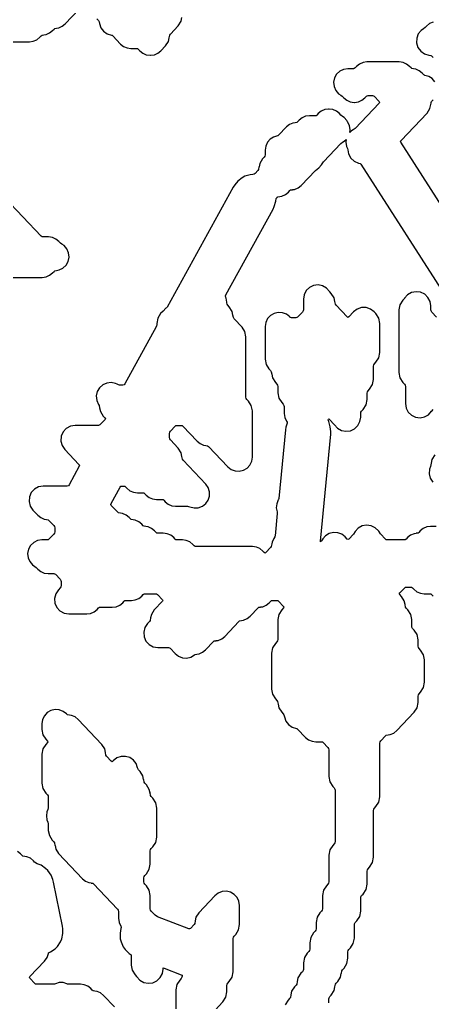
# Model space of a CAD drawing. Header units: millimetres. Extents: x 10 to 410, y 18 to 283.
# Drawn here: x 172.47 to 186.96, y 89.27 to 123.76 of the extents above; entities that cross this region are included whole.
import ezdxf

# ---------------------------------------------------------------- set-up
doc = ezdxf.new("R2010")
doc.units = ezdxf.units.MM
doc.layers.add('CUT', color=1, linetype='Continuous')

msp = doc.modelspace()

# ---------------------------------------------------------------- linework, layer by layer
at = {"layer": 'CUT'}
for points in [[(172.1814, 122.9873), (172.818, 122.9873), (172.9518, 123.0056), (173.0758, 123.0589), (173.1811, 123.1435), (173.2336, 123.199), (173.2588, 123.2193), (173.3244, 123.2282), (173.324, 123.2316), (173.3993, 123.2419), (173.5234, 123.2952), (173.6286, 123.3798), (173.6811, 123.4353), (173.7063, 123.4556), (173.7719, 123.4645), (173.7715, 123.4679), (173.8468, 123.4781), (173.9709, 123.5315), (174.0761, 123.6161), (174.7952, 124.3755)], [(175.1839, 123.7879), (175.238, 123.7307), (175.2622, 123.6928), (175.2757, 123.6228), (175.3282, 123.4769), (175.4229, 123.354), (175.5506, 123.2661), (175.6992, 123.2216), (175.7164, 123.2193), (175.7415, 123.199), (176.0178, 122.9073), (176.1231, 122.8227), (176.2471, 122.7693), (176.3809, 122.7511), (176.5793, 122.7511), (176.6114, 122.7467), (176.6366, 122.7264), (176.6891, 122.671), (176.7943, 122.5864), (176.9184, 122.533), (177.0521, 122.5148), (177.0694, 122.5148), (177.2032, 122.533), (177.3272, 122.5864), (177.4324, 122.671), (177.5951, 122.8427), (177.6965, 123.0015), (177.7212, 123.1298), (177.7231, 123.1294), (177.7405, 123.2203), (177.7647, 123.2581), (178.0426, 123.5516), (178.1441, 123.7103), (178.1687, 123.8387)], [(186.9874, 123.678), (186.8634, 123.6246), (186.7582, 123.54), (186.7056, 123.4845), (186.6498, 123.4396), (186.5671, 123.3867), (186.4657, 123.2603), (186.41, 123.1081), (186.406, 122.9461), (186.4539, 122.7913), (186.5489, 122.66), (186.6809, 122.5659), (186.836, 122.519), (186.9047, 122.51), (186.9294, 122.4901), (186.9819, 122.4347)], [(187.0497, 121.5846), (186.9556, 121.6924), (186.8349, 121.7691), (186.6973, 121.8085), (186.6842, 121.8103), (186.659, 121.8305), (186.6065, 121.886), (186.5013, 121.9706), (186.3772, 122.024), (186.3019, 122.0342), (186.3023, 122.0376), (186.2367, 122.0466), (186.2115, 122.0668), (186.159, 122.1223), (186.0537, 122.2069), (185.9297, 122.2602), (185.7959, 122.2785), (184.6599, 122.2785), (184.5261, 122.2602), (184.4021, 122.2069), (184.2968, 122.1223), (184.2443, 122.0668), (184.2191, 122.0466), (184.1871, 122.0422), (183.9924, 122.0422), (183.8427, 122.0193), (183.7068, 121.9526), (183.5971, 121.8484), (183.5236, 121.716), (183.493, 121.5678), (183.5083, 121.4172), (183.5679, 121.278), (183.6664, 121.1631), (183.7455, 121.1137), (183.7968, 121.0724), (183.8493, 121.017), (183.9545, 120.9324), (184.0786, 120.879), (184.2124, 120.8608), (184.2296, 120.8608), (184.3634, 120.879), (184.4874, 120.9324), (184.5927, 121.017), (184.6452, 121.0724), (184.6704, 121.0927), (184.7024, 121.097), (184.8583, 121.097), (184.8904, 121.0927), (184.9156, 121.0724), (185.0899, 120.8883), (185.109, 120.8608), (185.0899, 120.8332), (184.249, 119.9452), (184.1845, 119.8962), (184.1253, 119.8654), (184.0574, 119.7971), (184.0731, 119.8907), (184.0511, 120.0429), (183.9839, 120.1812), (183.9717, 120.1987), (183.9585, 120.2263), (183.8627, 120.3325), (183.8094, 120.3652), (183.7502, 120.4128), (183.6976, 120.4683), (183.5924, 120.5529), (183.4684, 120.6062), (183.3346, 120.6245), (183.3173, 120.6245), (183.1835, 120.6062), (183.0595, 120.5529), (182.9543, 120.4683), (182.9018, 120.4128), (182.8766, 120.3926), (182.8445, 120.3882), (182.6461, 120.3882), (182.5123, 120.37), (182.3882, 120.3166), (182.283, 120.232), (182.2305, 120.1765), (182.2053, 120.1563), (182.1397, 120.1473), (182.1401, 120.1439), (182.0648, 120.1337), (181.9407, 120.0803), (181.8355, 119.9957), (181.5592, 119.7039), (181.534, 119.6837), (181.5209, 119.6819), (181.3834, 119.6425), (181.2626, 119.5658), (181.1686, 119.458), (181.1089, 119.328), (181.0884, 119.1865), (181.0884, 119.018), (181.0799, 118.9738), (181.0557, 118.936), (181.0016, 118.8788), (180.9001, 118.72), (180.8755, 118.5917), (180.8736, 118.5921), (180.8562, 118.5013), (180.832, 118.4634), (180.7404, 118.3667), (180.7054, 118.3411), (180.6637, 118.3297), (180.5679, 118.3214), (180.3805, 118.267), (180.2801, 118.2149), (180.1278, 118.0929), (180.0226, 117.9679), (179.9671, 117.887), (177.6507, 113.6762), (177.6275, 113.6463), (177.6073, 113.6326), (177.5109, 113.5333), (177.5083, 113.5359), (177.4215, 113.4442), (177.32, 113.2854), (177.2845, 113.1004), (177.2845, 113.0421), (177.2807, 113.0116), (177.2694, 112.9831), (176.1651, 110.9758), (176.1393, 110.944), (176.099, 110.9367), (175.9759, 110.9367), (175.9432, 110.9412), (175.8918, 110.9633), (175.8419, 110.9919), (175.6894, 111.0241), (175.5344, 111.0077), (175.392, 110.9444), (175.276, 110.8404), (175.1976, 110.7056), (175.1646, 110.5534), (175.18, 110.3983), (175.2424, 110.2555), (175.2622, 110.2245), (175.2797, 110.1336), (175.2816, 110.134), (175.3062, 110.0057), (175.4077, 109.8469), (175.4668, 109.7845), (175.4871, 109.7549), (175.4856, 109.7509), (175.4702, 109.7296), (175.294, 109.5436), (175.2688, 109.5234), (175.2368, 109.519), (174.419, 109.519), (174.2557, 109.4916), (174.1103, 109.4123), (173.9988, 109.2899), (173.9333, 109.1378), (173.9212, 108.9727), (173.9636, 108.8126), (174.056, 108.6752), (174.5514, 108.152), (174.5715, 108.1228), (174.5599, 108.0893), (174.2125, 107.4324), (174.1868, 107.3999), (174.146, 107.3924), (173.3002, 107.3924), (173.1369, 107.365), (172.9915, 107.2857), (172.88, 107.1633), (172.8145, 107.0112), (172.8024, 106.8461), (172.8448, 106.686), (172.9372, 106.5486), (173.109, 106.3672), (173.2142, 106.2826), (173.3382, 106.2292), (173.4136, 106.2189), (173.4131, 106.2155), (173.4788, 106.2066), (173.504, 106.1863), (173.6717, 106.0092), (173.6959, 105.9713), (173.7044, 105.9272), (173.7044, 105.7859), (173.6959, 105.7418), (173.6717, 105.7039), (173.504, 105.5267), (173.4788, 105.5065), (173.4467, 105.5021), (173.252, 105.5021), (173.1024, 105.4792), (172.9665, 105.4126), (172.8568, 105.3083), (172.7832, 105.176), (172.7527, 105.0277), (172.7679, 104.8771), (172.8275, 104.7379), (172.926, 104.623), (173.0051, 104.5736), (173.0565, 104.5323), (173.109, 104.4769), (173.2142, 104.3923), (173.3382, 104.3389), (173.472, 104.3207), (173.6705, 104.3207), (173.7025, 104.3163), (173.7277, 104.2961), (173.8955, 104.1189), (173.9197, 104.081), (173.9282, 104.0369), (173.9282, 103.8956), (173.9197, 103.8515), (173.8955, 103.8136), (173.8322, 103.7467), (173.7398, 103.6093), (173.6974, 103.4493), (173.7096, 103.2841), (173.775, 103.132), (173.8866, 103.0096), (174.0319, 102.9304), (174.1952, 102.903), (174.8318, 102.903), (174.9656, 102.9212), (175.0896, 102.9746), (175.1949, 103.0592), (175.2474, 103.1146), (175.2726, 103.1349), (175.3046, 103.1392), (175.7269, 103.1392), (175.8606, 103.1575), (175.9847, 103.2108), (176.0899, 103.2954), (176.1424, 103.3509), (176.1676, 103.3712), (176.1997, 103.3755), (176.3981, 103.3755), (176.5319, 103.3938), (176.6559, 103.4471), (176.7612, 103.5317), (176.8137, 103.5872), (176.8389, 103.6074), (176.8709, 103.6118), (177.2506, 103.6118), (177.2826, 103.6074), (177.3078, 103.5872), (177.4822, 103.4031), (177.5013, 103.3755), (177.4822, 103.3479), (177.1977, 103.0476), (177.0963, 102.8888), (177.0717, 102.7605), (177.0697, 102.7609), (177.0523, 102.67), (177.0281, 102.6322), (176.9648, 102.5653), (176.8724, 102.4279), (176.83, 102.2678), (176.8422, 102.1027), (176.9076, 101.9506), (177.0191, 101.8282), (177.1645, 101.7489), (177.3278, 101.7215), (177.6981, 101.7215), (177.7302, 101.7172), (177.7554, 101.6969), (177.9321, 101.5103), (178.049, 101.4188), (178.1876, 101.3657), (178.3357, 101.3557), (178.4802, 101.3896), (178.6084, 101.4644), (178.6289, 101.4809), (178.6946, 101.4898), (178.6941, 101.4932), (178.7695, 101.5035), (178.8935, 101.5568), (178.9987, 101.6414), (179.275, 101.9332), (179.3002, 101.9534), (179.3659, 101.9624), (179.3654, 101.9658), (179.4408, 101.976), (179.5648, 102.0294), (179.67, 102.114), (180.17, 102.642), (180.1952, 102.6623), (180.2609, 102.6712), (180.2604, 102.6746), (180.3358, 102.6849), (180.4598, 102.7383), (180.565, 102.8229), (180.8413, 103.1146), (180.8665, 103.1349), (180.9321, 103.1438), (180.9317, 103.1472), (181.0071, 103.1575), (181.1311, 103.2108), (181.2363, 103.2954), (181.2888, 103.3509), (181.314, 103.3712), (181.3461, 103.3755), (181.502, 103.3755), (181.534, 103.3712), (181.5592, 103.3509), (181.7335, 103.1668), (181.7527, 103.1392), (181.7335, 103.1117), (181.6729, 103.0476), (181.5714, 102.8888), (181.5359, 102.7038), (181.5359, 102.0053), (181.5274, 101.9612), (181.5032, 101.9233), (181.4491, 101.8661), (181.3476, 101.7074), (181.3122, 101.5223), (181.3122, 100.2667), (181.3476, 100.0817), (181.4491, 99.9229), (181.5032, 99.8657), (181.5274, 99.8278), (181.5449, 99.737), (181.5468, 99.7374), (181.5714, 99.6091), (181.6729, 99.4503), (181.727, 99.3932), (181.7512, 99.3553), (181.7646, 99.2853), (181.8171, 99.1393), (181.9118, 99.0165), (182.0396, 98.9286), (182.1882, 98.884), (182.2053, 98.8817), (182.2305, 98.8615), (182.5068, 98.5697), (182.612, 98.4851), (182.736, 98.4317), (182.8698, 98.4135), (183.0683, 98.4135), (183.1003, 98.4091), (183.1255, 98.3889), (183.2933, 98.2117), (183.3175, 98.1738), (183.326, 98.1297), (183.326, 97.195), (183.3615, 97.0099), (183.4629, 96.8512), (183.517, 96.794), (183.5412, 96.7561), (183.5497, 96.712), (183.5497, 94.9167), (183.5412, 94.8726), (183.517, 94.8347), (183.4629, 94.7775), (183.3615, 94.6188), (183.326, 94.4337), (183.326, 93.499), (183.3175, 93.4549), (183.2933, 93.417), (183.2392, 93.3598), (183.1377, 93.201), (183.1022, 93.016), (183.1022, 92.5539), (183.0937, 92.5097), (183.0695, 92.4718), (183.0154, 92.4147), (182.9139, 92.2559), (182.8784, 92.0709), (182.8784, 91.845), (182.87, 91.8008), (182.8458, 91.763), (182.7916, 91.7058), (182.6902, 91.547), (182.6547, 91.362), (182.6547, 91.1361), (182.6462, 91.092), (182.622, 91.0541), (182.5679, 90.9969), (182.4664, 90.8382), (182.4309, 90.6531), (182.4309, 90.4273), (182.4225, 90.3831), (182.3983, 90.3452), (182.3441, 90.2881), (182.2427, 90.1293), (182.2181, 90.001), (182.2161, 90.0014), (182.1987, 89.9105), (182.1745, 89.8727), (182.1204, 89.8155), (182.0189, 89.6567), (181.9943, 89.5284), (181.9924, 89.5288), (181.975, 89.438), (181.9507, 89.4001), (181.8966, 89.3429), (181.7952, 89.1842)], [(189.7123, 113.443), (185.8582, 119.4592), (185.8435, 119.4935), (185.8644, 119.5244), (186.7749, 120.4859), (186.8763, 120.6447), (186.9118, 120.8297), (186.9118, 120.859), (186.9322, 120.8883), (186.9929, 120.9524)], [(187.0959, 105.9747), (186.8974, 105.9747), (186.7637, 105.9565), (186.6396, 105.9031), (186.5344, 105.8185), (186.4819, 105.763), (186.4567, 105.7428), (186.391, 105.7338), (186.3915, 105.7304), (186.3161, 105.7202), (186.1921, 105.6668), (186.0869, 105.5822), (186.0344, 105.5267), (186.0092, 105.5065), (185.9771, 105.5021), (185.3737, 105.5021), (185.3417, 105.5065), (185.3165, 105.5267), (185.1421, 105.7108), (185.0777, 105.8037), (185.0769, 105.8032), (185.0705, 105.816), (184.9558, 105.9296), (184.811, 106.0008), (184.651, 106.0222), (184.4925, 105.9915), (184.3521, 105.9118), (184.2444, 105.7916), (184.1883, 105.7039), (184.0252, 105.5317), (183.9972, 105.5104), (183.9692, 105.5317), (183.8964, 105.6086), (183.7775, 105.7012), (183.6364, 105.7541), (183.486, 105.7626), (183.3399, 105.7259), (183.2113, 105.6473), (183.112, 105.5341), (183.0695, 105.4676), (183.0546, 105.4518), (183.0332, 105.4353), (183.0316, 105.4623), (183.3938, 109.2143), (183.3936, 109.3123), (183.3772, 109.4749), (183.3202, 109.6615), (183.3087, 109.683), (183.297, 109.7166), (183.309, 109.7341), (183.326, 109.747), (183.354, 109.7257), (183.517, 109.5535), (183.5234, 109.5435), (183.6301, 109.4241), (183.7691, 109.3446), (183.9261, 109.3131), (184.085, 109.3328), (184.2295, 109.4018), (184.3448, 109.5128), (184.4191, 109.6547), (184.4447, 109.8127), (184.4447, 109.944), (184.4532, 109.9882), (184.4774, 110.0261), (184.5316, 110.0832), (184.633, 110.242), (184.6685, 110.427), (184.6685, 110.6529), (184.677, 110.697), (184.7012, 110.7349), (184.7553, 110.7921), (184.8568, 110.9508), (184.8923, 111.1359), (184.8923, 111.598), (184.9007, 111.6422), (184.9249, 111.6801), (184.9791, 111.7372), (185.0805, 111.896), (185.116, 112.081), (185.116, 113.1004), (185.0805, 113.2854), (184.9791, 113.4442), (184.9197, 113.5069), (184.7909, 113.6049), (184.6375, 113.6565), (184.4757, 113.6565), (184.3224, 113.6049), (184.1936, 113.5069), (184.0252, 113.3291), (183.9972, 113.3079), (183.9692, 113.3291), (183.5824, 113.7376), (183.5582, 113.7755), (183.5408, 113.8664), (183.5388, 113.866), (183.5142, 113.9943), (183.4128, 114.1531), (183.3586, 114.2102), (183.3523, 114.2202), (183.2455, 114.3396), (183.1066, 114.4191), (182.9496, 114.4506), (182.7907, 114.4309), (182.6462, 114.362), (182.5309, 114.2509), (182.4566, 114.109), (182.4309, 113.951), (182.4309, 113.5834), (182.4225, 113.5392), (182.3983, 113.5014), (182.2305, 113.3242), (182.2053, 113.3039), (182.1733, 113.2996), (182.0173, 113.2996), (181.9853, 113.3039), (181.9601, 113.3242), (181.9514, 113.3333), (181.8345, 113.4248), (181.6959, 113.4779), (181.5479, 113.4879), (181.4034, 113.4541), (181.2752, 113.3793), (181.1746, 113.2702), (181.1104, 113.1363), (181.0884, 112.9896), (181.0884, 111.8447), (181.1239, 111.6597), (181.2253, 111.5009), (181.2795, 111.4438), (181.3037, 111.4059), (181.3211, 111.3151), (181.323, 111.3154), (181.3476, 111.1871), (181.4491, 111.0284), (181.5032, 110.9712), (181.5274, 110.9333), (181.5359, 110.8892), (181.5359, 110.6633), (181.5714, 110.4783), (181.6729, 110.3195), (181.727, 110.2624), (181.7512, 110.2245), (181.7597, 110.1803), (181.7597, 109.9431), (181.7808, 109.7994), (181.8423, 109.6679), (181.8641, 109.6347), (181.8594, 109.5946), (181.8201, 109.4642), (181.8012, 109.368), (181.5684, 106.9566), (181.5598, 106.9219), (181.5507, 106.9067), (181.4953, 106.7733), (181.4803, 106.6296), (181.507, 106.4877), (181.5158, 106.4623), (181.5174, 106.4277), (181.4419, 105.6462), (181.4319, 105.6083), (181.3957, 105.5538), (181.3335, 105.4216), (181.3243, 105.3594), (181.3211, 105.36), (181.3037, 105.2692), (181.2795, 105.2313), (181.1164, 105.0591), (181.0884, 105.0378), (181.0604, 105.0591), (181.0126, 105.1096), (180.9073, 105.1942), (180.7833, 105.2476), (180.6495, 105.2658), (178.661, 105.2658), (178.6289, 105.2702), (178.6038, 105.2904), (178.5512, 105.3459), (178.446, 105.4305), (178.322, 105.4839), (178.1882, 105.5021), (177.9897, 105.5021), (177.9577, 105.5065), (177.9325, 105.5267), (177.88, 105.5822), (177.7747, 105.6668), (177.6507, 105.7202), (177.5169, 105.7384), (177.3184, 105.7384), (177.2864, 105.7428), (177.2612, 105.763), (177.2087, 105.8185), (177.1035, 105.9031), (176.9794, 105.9565), (176.9041, 105.9667), (176.9045, 105.9701), (176.8389, 105.979), (176.8137, 105.9993), (176.7612, 106.0548), (176.6559, 106.1394), (176.5319, 106.1927), (176.4566, 106.203), (176.457, 106.2064), (176.3914, 106.2153), (176.3662, 106.2356), (176.3137, 106.2911), (176.2084, 106.3757), (176.0844, 106.429), (176.009, 106.4393), (176.0095, 106.4427), (175.9439, 106.4516), (175.9187, 106.4719), (175.6896, 106.7138), (175.6693, 106.7434), (175.6815, 106.7771), (175.9985, 107.3533), (176.0242, 107.3852), (176.0646, 107.3924), (176.1318, 107.3924), (176.1639, 107.388), (176.1891, 107.3678), (176.2416, 107.3123), (176.3468, 107.2277), (176.4708, 107.1743), (176.6046, 107.1561), (176.8031, 107.1561), (176.8351, 107.1518), (176.8603, 107.1315), (176.9129, 107.076), (177.0181, 106.9914), (177.1421, 106.9381), (177.2759, 106.9198), (177.4744, 106.9198), (177.5064, 106.9155), (177.5316, 106.8952), (177.5841, 106.8397), (177.6894, 106.7551), (177.8134, 106.7018), (177.9472, 106.6835), (178.3694, 106.6835), (178.4021, 106.6791), (178.4474, 106.6596), (178.5939, 106.6215), (178.7451, 106.629), (178.8871, 106.6814), (179.0069, 106.7739), (179.0935, 106.898), (179.1391, 107.0424), (179.1393, 107.1938), (179.0943, 107.3383), (179.008, 107.4627), (178.2122, 108.303), (178.188, 108.3409), (178.1706, 108.4318), (178.1687, 108.4314), (178.1441, 108.5597), (178.0426, 108.7185), (177.7647, 109.0119), (177.7405, 109.0498), (177.732, 109.0939), (177.732, 109.2352), (177.7405, 109.2793), (177.7647, 109.3172), (177.9325, 109.4944), (177.9577, 109.5146), (177.9897, 109.519), (178.1456, 109.519), (178.1777, 109.5146), (178.2029, 109.4944), (178.7029, 108.9663), (178.8081, 108.8817), (178.9322, 108.8284), (179.0075, 108.8181), (179.0071, 108.8147), (179.0727, 108.8058), (179.0979, 108.7855), (179.7778, 108.0675), (179.8947, 107.9761), (180.0333, 107.923), (180.1814, 107.9129), (180.3259, 107.9468), (180.4541, 108.0216), (180.5547, 108.1307), (180.6189, 108.2645), (180.6409, 108.4113), (180.6409, 110.0287), (180.6054, 110.2137), (180.5039, 110.3725), (180.4498, 110.4296), (180.4256, 110.4675), (180.4171, 110.5117), (180.4171, 112.6278), (180.3816, 112.8129), (180.2802, 112.9716), (180.0023, 113.2651), (179.9781, 113.303), (179.9607, 113.3938), (179.9587, 113.3934), (179.9341, 113.5217), (179.8327, 113.6805), (179.7785, 113.7376), (179.7543, 113.7755), (179.7459, 113.8197), (179.7459, 113.8425), (179.7235, 113.9904), (179.7144, 114.0092), (179.6978, 114.0659), (179.7103, 114.1007), (181.369, 117.1158), (181.4076, 117.2059), (181.4669, 117.3931), (181.4829, 117.4807), (181.4879, 117.495), (181.5077, 117.5229), (181.5126, 117.5281), (181.5378, 117.5484), (181.6034, 117.5573), (181.603, 117.5607), (181.6783, 117.571), (181.8024, 117.6243), (181.9076, 117.7089), (181.9601, 117.7644), (181.9853, 117.7847), (182.0509, 117.7936), (182.0505, 117.797), (182.1258, 117.8073), (182.2499, 117.8606), (182.3551, 117.9452), (182.8551, 118.4733), (182.9148, 118.5212), (182.9741, 118.5581), (183.0717, 118.6699), (183.1349, 118.7687), (183.7455, 119.4135), (183.8099, 119.4625), (183.8692, 119.4933), (183.937, 119.5615), (183.9214, 119.4679), (183.9434, 119.3158), (183.9819, 119.2364), (183.9947, 119.1958), (184.0187, 119.052), (184.0973, 118.9071), (184.2189, 118.7956), (184.3701, 118.7297), (184.4284, 118.7151), (184.4519, 118.6883), (187.5692, 113.8222)], [(171.682, 114.7173), (173.2655, 114.7173), (173.3993, 114.7355), (173.5234, 114.7889), (173.6286, 114.8735), (173.6811, 114.929), (173.7063, 114.9492), (173.7719, 114.9582), (173.7713, 114.9631), (173.8589, 114.9765), (173.9948, 115.0431), (174.1046, 115.1474), (174.1781, 115.2797), (174.2086, 115.428), (174.1934, 115.5786), (174.1338, 115.7178), (174.0353, 115.8327), (173.9562, 115.8821), (173.9049, 115.9234), (173.8523, 115.9788), (173.7471, 116.0634), (173.6231, 116.1168), (173.4893, 116.135), (173.2908, 116.135), (173.2588, 116.1394), (173.2336, 116.1596), (171.947, 117.5182)], [(187.1065, 113.3242), (186.9388, 113.5014), (186.9145, 113.5392), (186.9061, 113.5834), (186.9061, 113.7147), (186.8804, 113.8727), (186.8062, 114.0146), (186.6908, 114.1257), (186.5463, 114.1946), (186.3874, 114.2143), (186.2304, 114.1828), (186.0915, 114.1033), (185.9848, 113.9839), (185.9784, 113.9739), (185.9242, 113.9168), (185.8228, 113.758), (185.7873, 113.573), (185.7873, 111.3722), (185.8228, 111.1871), (185.9242, 111.0284), (185.9784, 110.9712), (186.0026, 110.9333), (186.011, 110.8892), (186.011, 110.2853), (186.0367, 110.1273), (186.111, 109.9854), (186.2263, 109.8743), (186.3708, 109.8054), (186.5297, 109.7857), (186.6867, 109.8172), (186.8257, 109.8967), (186.9324, 110.0161), (186.9388, 110.0261), (186.9929, 110.0832)], [(187.043, 108.4822), (186.9416, 108.3234), (186.917, 108.1951), (186.915, 108.1955), (186.8917, 108.0737), (186.8555, 107.9893), (186.843, 107.8265), (186.8836, 107.6683), (186.973, 107.5317)], [(183.326, 89.2458), (183.326, 89.3871), (183.3344, 89.4312), (183.3586, 89.4691), (183.4128, 89.5263), (183.5142, 89.685), (183.5388, 89.8133), (183.5408, 89.813), (183.5582, 89.9038), (183.5824, 89.9417), (183.6365, 89.9988), (183.738, 90.1576), (183.7626, 90.2859), (183.7645, 90.2855), (183.7819, 90.3764), (183.8062, 90.4143), (183.8603, 90.4714), (183.9617, 90.6302), (183.9972, 90.8152), (183.9972, 91.0411), (184.0057, 91.0852), (184.0299, 91.1231), (184.084, 91.1803), (184.1855, 91.339), (184.221, 91.5241), (184.221, 91.9862), (184.2295, 92.0304), (184.2537, 92.0683), (184.3078, 92.1254), (184.4092, 92.2842), (184.4447, 92.4692), (184.4447, 92.9314), (184.4532, 92.9755), (184.4774, 93.0134), (184.5316, 93.0706), (184.633, 93.2293), (184.6685, 93.4144), (184.6685, 93.8765), (184.677, 93.9207), (184.7012, 93.9586), (184.7553, 94.0157), (184.8568, 94.1745), (184.8923, 94.3595), (184.8923, 96.0031), (184.9007, 96.0473), (184.9249, 96.0851), (184.9791, 96.1423), (185.0805, 96.3011), (185.116, 96.4861), (185.116, 98.366), (185.1245, 98.4101), (185.1487, 98.448), (185.3165, 98.6252), (185.3417, 98.6454), (185.4073, 98.6544), (185.4068, 98.6578), (185.4822, 98.668), (185.6062, 98.7214), (185.7115, 98.806), (186.3216, 99.4503), (186.4231, 99.6091), (186.4586, 99.7941), (186.4586, 100.02), (186.467, 100.0641), (186.4912, 100.102), (186.5454, 100.1592), (186.6468, 100.3179), (186.6823, 100.503), (186.6823, 101.2861), (186.6468, 101.4711), (186.5454, 101.6299), (186.4912, 101.687), (186.467, 101.7249), (186.4586, 101.769), (186.4586, 101.9949), (186.4231, 102.18), (186.3216, 102.3387), (186.2675, 102.3959), (186.2433, 102.4338), (186.2348, 102.4779), (186.2348, 102.7038), (186.1993, 102.8888), (186.0979, 103.0476), (186.0437, 103.1047), (186.0195, 103.1426), (186.0021, 103.2334), (186.0002, 103.2331), (185.9755, 103.3614), (185.8741, 103.5201), (185.8134, 103.5842), (185.7943, 103.6118), (185.8134, 103.6394), (185.9877, 103.8235), (186.0129, 103.8437), (186.045, 103.8481), (186.2009, 103.8481), (186.2329, 103.8437), (186.2581, 103.8235), (186.3106, 103.768), (186.4159, 103.6834), (186.5399, 103.63), (186.6737, 103.6118), (186.8722, 103.6118), (186.9042, 103.6074), (186.9294, 103.5872), (186.9819, 103.5317)], [(179.331, 88.9965), (179.6089, 89.29), (179.7104, 89.4487), (179.7459, 89.6338), (179.7459, 89.8596), (179.7543, 89.9038), (179.7785, 89.9417), (179.8327, 89.9988), (179.9341, 90.1576), (179.9696, 90.3426), (179.9696, 91.5137), (179.9781, 91.5578), (180.0023, 91.5957), (180.0564, 91.6528), (180.1579, 91.8116), (180.1934, 91.9966), (180.1934, 92.6689), (180.1713, 92.8156), (180.1072, 92.9495), (180.0066, 93.0586), (179.8784, 93.1334), (179.7339, 93.1672), (179.5858, 93.1572), (179.4472, 93.1041), (179.3303, 93.0127), (178.764, 92.4147), (178.6626, 92.2559), (178.638, 92.1276), (178.636, 92.128), (178.6186, 92.0371), (178.5944, 91.9992), (178.4672, 91.8649), (178.4405, 91.844), (178.4073, 91.8514), (177.3167, 92.271), (177.2261, 92.3317), (177.0935, 92.4718), (177.0692, 92.5097), (177.0608, 92.5539), (177.0608, 93.016), (177.0253, 93.201), (176.9238, 93.3598), (176.8697, 93.417), (176.8455, 93.4549), (176.837, 93.499), (176.837, 93.6402), (176.8455, 93.6844), (176.8697, 93.7223), (176.9238, 93.7794), (177.0253, 93.9382), (177.0608, 94.1232), (177.0608, 94.5854), (177.0692, 94.6295), (177.0935, 94.6674), (177.1476, 94.7246), (177.249, 94.8833), (177.2845, 95.0684), (177.2845, 96.0877), (177.249, 96.2728), (177.1476, 96.4315), (177.0935, 96.4887), (177.0692, 96.5266), (177.0518, 96.6174), (177.0499, 96.617), (177.0253, 96.7454), (176.9238, 96.9041), (176.8697, 96.9613), (176.8455, 96.9992), (176.8281, 97.09), (176.8261, 97.0896), (176.8015, 97.2179), (176.7001, 97.3767), (176.6459, 97.4338), (176.6217, 97.4717), (176.6161, 97.5012), (176.5631, 97.648), (176.4675, 97.7714), (176.3385, 97.8592), (176.1887, 97.903), (176.0327, 97.8984), (175.8857, 97.846), (175.762, 97.7508), (175.7462, 97.7342), (175.7182, 97.7129), (175.6902, 97.7342), (175.5272, 97.9064), (175.5029, 97.9443), (175.4855, 98.0351), (175.4836, 98.0348), (175.459, 98.1631), (175.3575, 98.3218), (174.5236, 99.2024), (174.4184, 99.2871), (174.2943, 99.3404), (174.219, 99.3507), (174.2194, 99.3541), (174.1538, 99.363), (174.1286, 99.3833), (174.12, 99.3924), (174.003, 99.4838), (173.8644, 99.5369), (173.7164, 99.547), (173.5719, 99.5131), (173.4437, 99.4383), (173.3431, 99.3292), (173.2789, 99.1954), (173.2569, 99.0486), (173.2569, 98.849), (173.2924, 98.6639), (173.3939, 98.5052), (173.4545, 98.4411), (173.4737, 98.4135), (173.4545, 98.3859), (173.3939, 98.3218), (173.2924, 98.1631), (173.2569, 97.978), (173.2569, 96.9587), (173.2924, 96.7736), (173.3939, 96.6149), (173.448, 96.5577), (173.4722, 96.5198), (173.4807, 96.4757), (173.4807, 96.0982), (173.4682, 96.0332), (173.4325, 95.9546), (173.4124, 95.8143), (173.4325, 95.6741), (173.4682, 95.5955), (173.4807, 95.5305), (173.4807, 95.3047), (173.5162, 95.1196), (173.6176, 94.9609), (173.6717, 94.9037), (173.6959, 94.8658), (173.7134, 94.775), (173.7153, 94.7754), (173.7399, 94.6471), (173.8414, 94.4883), (174.6753, 93.6077), (174.7805, 93.5231), (174.9045, 93.4697), (174.9799, 93.4594), (174.9794, 93.4561), (175.0451, 93.4471), (175.0703, 93.4269), (175.9093, 92.5408), (175.9335, 92.503), (175.942, 92.4588), (175.942, 92.2197), (175.9638, 92.0736), (176.0273, 91.9403), (176.041, 91.92), (176.0392, 91.8941), (176.031, 91.8659), (176.0017, 91.6964), (176.0067, 91.5013), (176.0316, 91.3909), (176.1108, 91.2126), (176.176, 91.1201), (176.3174, 90.9857), (176.3539, 90.9626), (176.383, 90.9365), (176.3895, 90.898), (176.3895, 90.5789), (176.425, 90.3939), (176.5265, 90.2351), (176.5806, 90.178), (176.587, 90.168), (176.6937, 90.0486), (176.8326, 89.9691), (176.9896, 89.9376), (177.1485, 89.9573), (177.293, 90.0262), (177.4084, 90.1373), (177.4826, 90.2792), (177.5083, 90.4372), (177.5083, 90.4425), (177.5136, 90.4752), (177.5461, 90.4684), (178.1444, 90.2382), (178.1744, 90.2211), (178.1792, 90.1892), (178.1711, 90.1468), (178.1469, 90.109), (178.0927, 90.0518), (177.9913, 89.893), (177.9558, 89.708), (177.9558, 89.0096)], [(175.805, 89.1066), (175.4186, 89.5147), (175.3134, 89.5993), (175.1894, 89.6527), (175.114, 89.6629), (175.1145, 89.6663), (175.0488, 89.6753), (175.0236, 89.6955), (174.9711, 89.751), (174.8659, 89.8356), (174.7419, 89.8889), (174.6081, 89.9072), (174.1858, 89.9072), (174.1532, 89.9116), (174.1258, 89.9234), (173.9957, 89.9595), (173.8607, 89.9595), (173.7306, 89.9234), (173.7032, 89.9116), (173.6705, 89.9072), (173.0671, 89.9072), (173.035, 89.9115), (173.0098, 89.9318), (172.8355, 90.1159), (172.8164, 90.1435), (172.8355, 90.171), (173.3519, 90.7163), (173.4385, 90.8415), (173.4834, 90.9869), (173.4856, 91.0018), (173.5146, 91.0192), (173.5591, 91.0378), (173.721, 91.1467), (173.8008, 91.227), (173.9087, 91.3895), (173.9517, 91.4943), (173.9892, 91.6857), (173.9887, 91.8491), (173.9788, 91.9467), (173.6681, 93.4848), (173.6394, 93.5785), (173.5764, 93.7293), (173.4676, 93.8912), (173.3873, 93.971), (173.2247, 94.0789), (173.0864, 94.1358), (173.0008, 94.1944), (172.9573, 94.2404), (172.8521, 94.325), (172.728, 94.3784), (172.6527, 94.3887), (172.6531, 94.392), (172.5875, 94.401), (172.5623, 94.4212), (172.5098, 94.4767), (172.4046, 94.5613)]]:
    msp.add_lwpolyline(points, dxfattribs=at)

doc.saveas('drawing.dxf')
